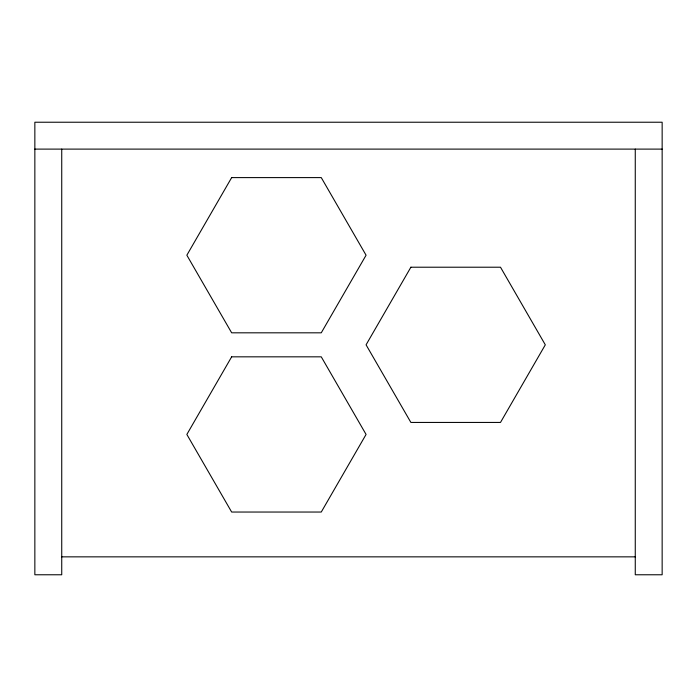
<?xml version="1.0" encoding="UTF-8"?>
<svg xmlns="http://www.w3.org/2000/svg" width="697" height="697" viewBox="0 0 697 697"><rect width="100%" height="100%" fill="white"/><g stroke="black" fill="none" stroke-linecap="round" stroke-linejoin="round"><path stroke-width="1.05" d="M34.85 149.106L662.15 149.106M61.737 556.851L635.263 556.851M635.263 149.106L635.263 574.772L662.15 574.772L662.15 122.228L34.85 122.228L34.85 574.772L61.737 574.772L61.737 149.106M231.657 177.604L186.848 255.207L231.657 332.817L321.265 332.817L366.073 255.207L321.265 177.604L231.657 177.604M231.657 356.829L186.848 434.44L231.657 512.042L321.265 512.042L366.073 434.44L321.265 356.829L231.657 356.829M410.882 267.212L366.073 344.823L410.882 422.434L500.498 422.434L545.307 344.823L500.498 267.212L410.882 267.212"/></g></svg>
